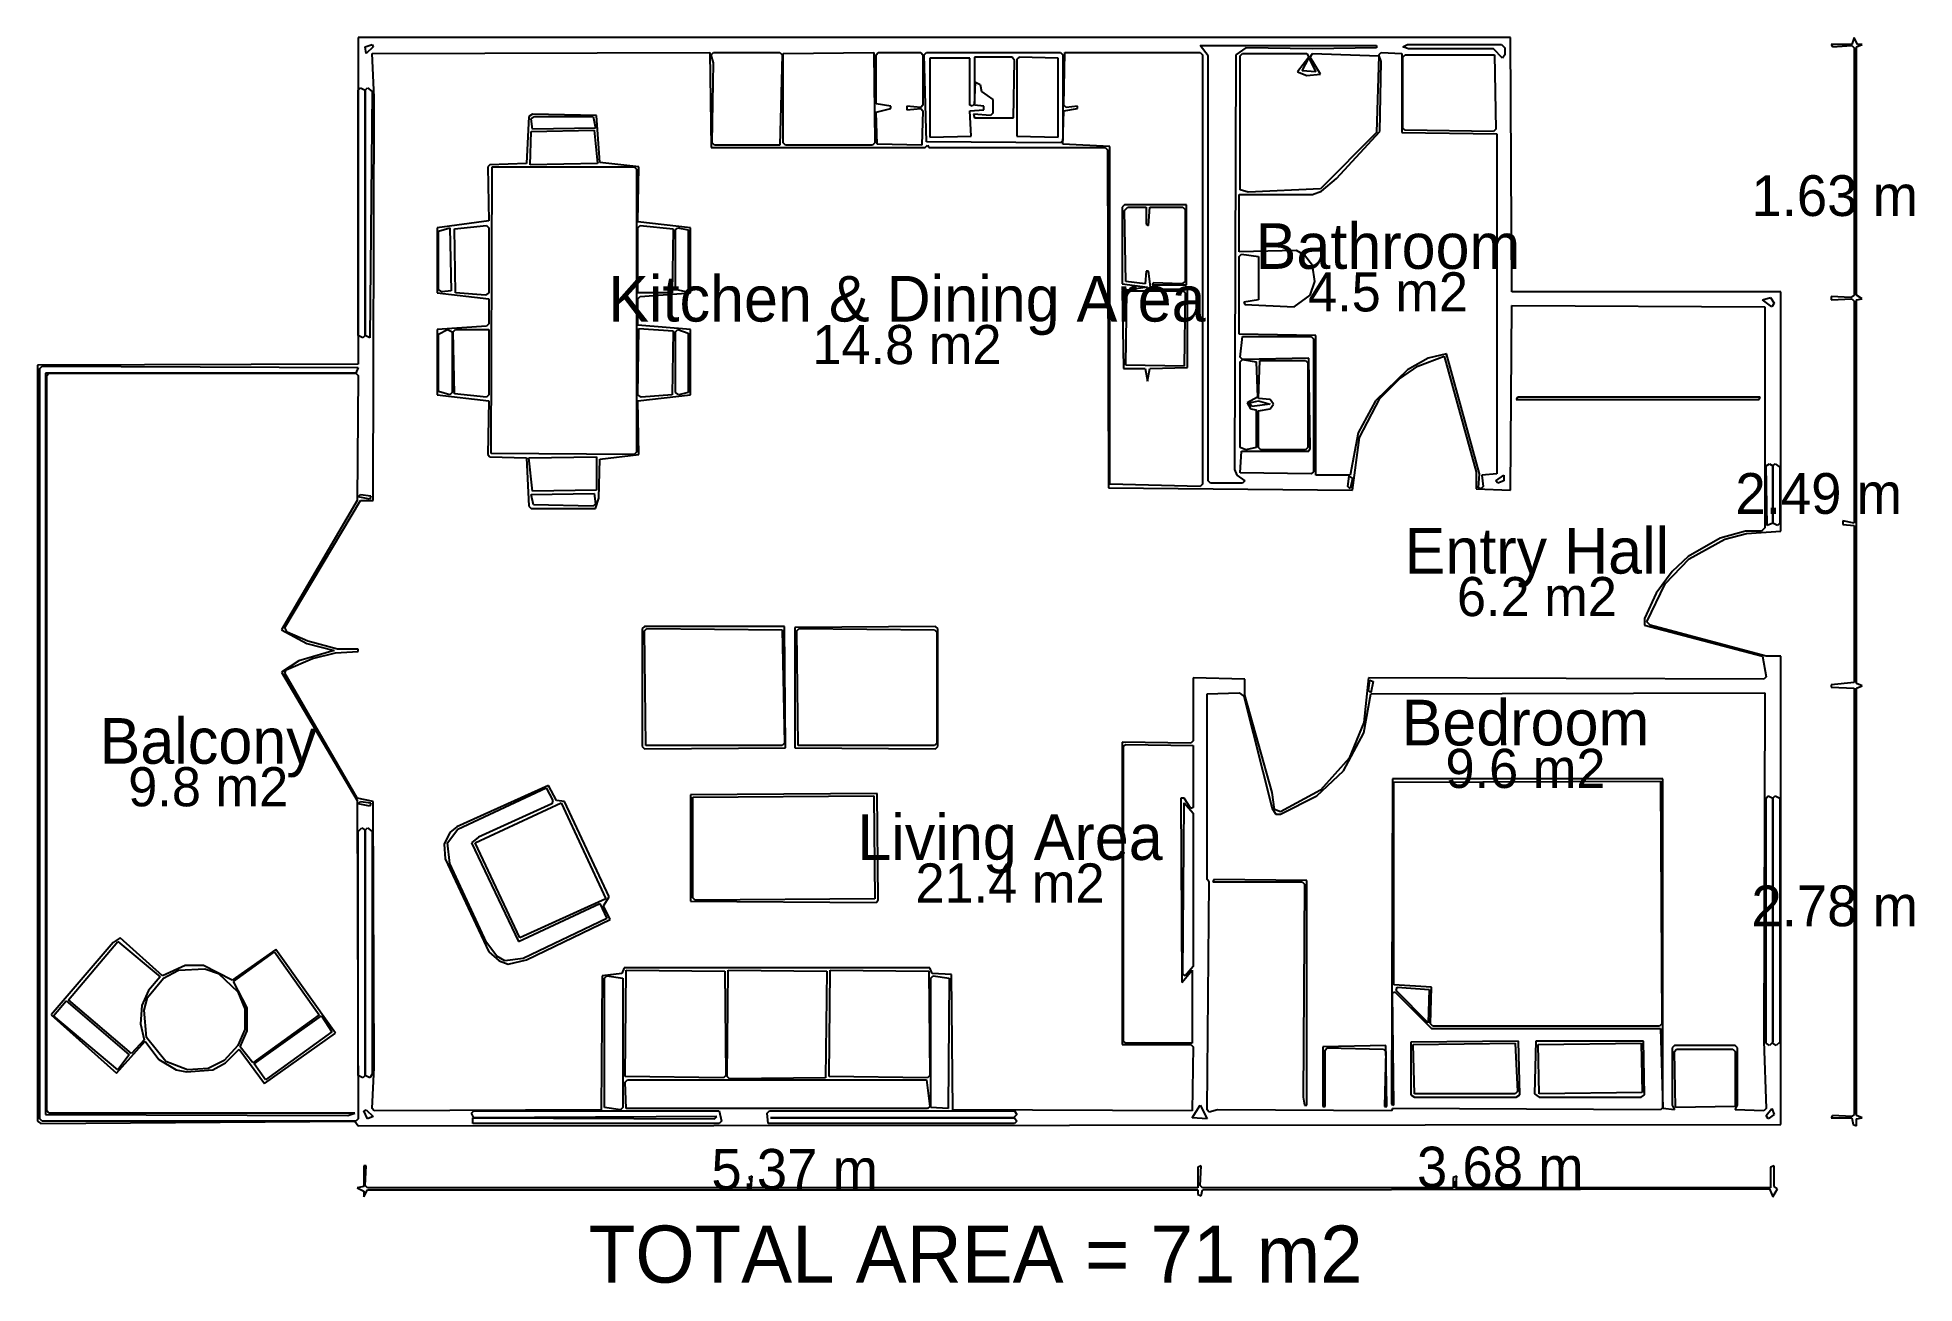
# Model space of a CAD drawing. Extents: x 0 to 11.5, y 0.2 to 7.9.
import ezdxf
from ezdxf.enums import TextEntityAlignment as Align

# ---------------------------------------------------------------- set-up
doc = ezdxf.new("R2010")
doc.units = 0
for name, color, linetype in [('A-ANNO', 3, 'Continuous'), ('A-DIMS', 1, 'Continuous'), ('A-FURN', 30, 'Continuous'), ('A-WALL', 7, 'Continuous')]:
    doc.layers.add(name, color=color, linetype=linetype)

msp = doc.modelspace()

# ---------------------------------------------------------------- linework, layer by layer
at = {"layer": 'A-DIMS'}
for p, q in [((11.148675, 7.85395), (11.134625, 7.8118)), ((11.16975, 7.8118), (11.148675, 7.85395)), ((11.134625, 7.8118), (11.008175, 7.8118)), ((11.008175, 7.8118), (11.0152, 7.79775)), ((11.0152, 7.79775), (11.134625, 7.804775)), ((11.134625, 7.804775), (11.148675, 7.790725)), ((11.148675, 7.790725), (11.148675, 6.273325)), ((11.162725, 7.79775), (11.19785, 7.8118)), ((11.162725, 6.273325), (11.162725, 7.79775)), ((11.19785, 7.8118), (11.16975, 7.8118)), ((11.1276, 6.259275), (11.008175, 6.2663)), ((11.008175, 6.2663), (11.008175, 6.245225)), ((11.008175, 6.245225), (11.134625, 6.25225)), ((11.148675, 6.273325), (11.1276, 6.259275)), ((11.134625, 6.25225), (11.148675, 6.2382)), ((11.148675, 6.2382), (11.148675, 4.87535)), ((11.19785, 6.25225), (11.162725, 6.273325)), ((11.162725, 6.245225), (11.19785, 6.25225)), ((11.162725, 3.89185), (11.162725, 6.245225)), ((11.148675, 4.87535), (11.078425, 4.8894)), ((11.078425, 4.8894), (11.078425, 4.868325)), ((11.078425, 4.868325), (11.148675, 4.8613)), ((11.148675, 4.8613), (11.148675, 3.898875)), ((11.148675, 3.898875), (11.008175, 3.884825)), ((11.008175, 3.884825), (11.008175, 3.870775)), ((11.008175, 3.870775), (11.148675, 3.86375)), ((11.148675, 3.86375), (11.148675, 1.25045)), ((11.19785, 3.8778), (11.162725, 3.89185)), ((11.162725, 3.86375), (11.19785, 3.8778)), ((11.162725, 1.243425), (11.162725, 3.86375)), ((11.0152, 1.243425), (11.008175, 1.229375)), ((11.008175, 1.229375), (11.134625, 1.229375)), ((11.134625, 1.2364), (11.0152, 1.243425)), ((11.148675, 1.25045), (11.134625, 1.2364)), ((11.134625, 1.229375), (11.14165, 1.187225)), ((11.14165, 1.187225), (11.162725, 1.1802)), ((11.19785, 1.229375), (11.162725, 1.243425)), ((11.162725, 1.22235), (11.19785, 1.229375)), ((11.162725, 1.1802), (11.162725, 1.22235)), ((2.0232, 0.934325), (2.00915, 0.934325)), ((2.00915, 0.934325), (2.00915, 0.807875)), ((2.016175, 0.8149), (2.0232, 0.934325)), ((7.144425, 0.934325), (7.12335, 0.9273)), ((7.12335, 0.9273), (7.12335, 0.80085)), ((7.1374, 0.8149), (7.144425, 0.934325)), ((10.656925, 0.934325), (10.63585, 0.9273)), ((10.63585, 0.9273), (10.63585, 0.80085)), ((10.656925, 0.807875), (10.656925, 0.934325)), ((2.00915, 0.807875), (1.967, 0.80085)), ((2.030225, 0.80085), (2.016175, 0.8149)), ((4.390625, 0.8711), (4.36955, 0.864075)), ((4.36955, 0.864075), (4.3836, 0.835975)), ((4.3836, 0.835975), (4.36955, 0.80085)), ((4.3836, 0.80085), (4.390625, 0.8711)), ((7.15145, 0.80085), (7.1374, 0.8149)), ((8.711, 0.8711), (8.689925, 0.864075)), ((8.689925, 0.864075), (8.689925, 0.80085)), ((8.703975, 0.80085), (8.711, 0.8711)), ((10.678, 0.793825), (10.656925, 0.807875)), ((1.967, 0.80085), (2.00915, 0.779775)), ((2.00915, 0.74465), (2.030225, 0.7868)), ((2.00915, 0.779775), (2.00915, 0.74465)), ((4.36955, 0.80085), (2.030225, 0.80085)), ((2.030225, 0.7868), (7.12335, 0.7868)), ((7.12335, 0.80085), (4.3836, 0.80085)), ((7.12335, 0.7868), (7.12335, 0.7587)), ((7.12335, 0.7587), (7.144425, 0.751675)), ((7.144425, 0.751675), (7.15145, 0.7868)), ((8.689925, 0.80085), (7.15145, 0.80085)), ((7.15145, 0.7868), (10.628825, 0.793825)), ((10.63585, 0.80085), (8.703975, 0.80085)), ((10.628825, 0.793825), (10.6499, 0.74465)), ((10.6499, 0.74465), (10.678, 0.793825))]:
    msp.add_line(p, q, dxfattribs=at)
at = {"layer": 'A-FURN'}
for p, q in [((6.67375, 6.8283), (6.6597, 6.81425)), ((6.6597, 6.81425), (6.6597, 6.343575)), ((7.0531, 6.8283), (6.67375, 6.8283)), ((6.67375, 6.793175), (6.694825, 6.81425)), ((6.680775, 6.357625), (6.67375, 6.793175)), ((6.694825, 6.81425), (6.807225, 6.81425)), ((6.807225, 6.81425), (6.807225, 6.708875)), ((6.821275, 6.70185), (6.8283, 6.81425)), ((6.8283, 6.81425), (7.032025, 6.81425)), ((7.032025, 6.81425), (7.046075, 6.8002)), ((7.046075, 6.8002), (7.046075, 6.357625)), ((7.0531, 6.33655), (7.0531, 6.8283)), ((2.465775, 6.666725), (2.536025, 6.6878)), ((2.536025, 6.6878), (2.54305, 6.301425)), ((2.564125, 6.680775), (2.760825, 6.70185)), ((2.57115, 6.287375), (2.564125, 6.680775)), ((2.760825, 6.70185), (2.774875, 6.6878)), ((2.774875, 6.6878), (2.774875, 6.287375)), ((3.688125, 6.6878), (3.702175, 6.70185)), ((3.688125, 6.287375), (3.688125, 6.6878)), ((3.702175, 6.70185), (3.9059, 6.680775)), ((3.9059, 6.680775), (3.898875, 6.287375)), ((3.91995, 6.67375), (3.934, 6.6878)), ((3.934, 6.6878), (3.997225, 6.67375)), ((6.807225, 6.708875), (6.821275, 6.70185)), ((2.465775, 6.30845), (2.465775, 6.666725)), ((3.91995, 6.30845), (3.91995, 6.67375)), ((3.997225, 6.67375), (3.997225, 6.30845)), ((6.6597, 6.343575), (6.81425, 6.3225)), ((6.8002, 6.343575), (6.680775, 6.357625)), ((6.807225, 6.42085), (6.8002, 6.343575)), ((6.821275, 6.42085), (6.807225, 6.42085)), ((6.835325, 6.30845), (6.821275, 6.42085)), ((6.849375, 6.3506), (6.84235, 6.33655)), ((6.84235, 6.33655), (7.0531, 6.33655)), ((7.025, 6.343575), (6.849375, 6.3506)), ((7.046075, 6.357625), (7.025, 6.343575)), ((2.48685, 6.2944), (2.465775, 6.30845)), ((2.54305, 6.301425), (2.48685, 6.2944)), ((2.7538, 6.273325), (2.57115, 6.287375)), ((2.774875, 6.287375), (2.7538, 6.273325)), ((3.898875, 6.287375), (3.688125, 6.287375)), ((3.983175, 6.2944), (3.91995, 6.30845)), ((3.997225, 6.30845), (3.983175, 6.2944)), ((6.81425, 6.3225), (6.6597, 6.301425)), ((6.6597, 6.301425), (6.666725, 5.823725)), ((6.680775, 5.8448), (6.6878, 6.301425)), ((6.6878, 6.301425), (7.032025, 6.301425)), ((7.060125, 6.30845), (6.835325, 6.30845)), ((7.032025, 6.301425), (7.046075, 6.287375)), ((7.046075, 6.287375), (7.03905, 5.837775)), ((7.060125, 5.83075), (7.060125, 6.30845)), ((2.465775, 6.034475), (2.521975, 6.062575)), ((2.465775, 5.683225), (2.465775, 6.034475)), ((2.521975, 6.062575), (2.550075, 6.048525)), ((2.550075, 6.048525), (2.550075, 5.6762)), ((2.5571, 6.048525), (2.57115, 6.062575)), ((2.564125, 5.669175), (2.5571, 6.048525)), ((2.57115, 6.062575), (2.774875, 6.062575)), ((2.774875, 6.062575), (2.774875, 5.66215)), ((3.688125, 5.66215), (3.69515, 6.0696)), ((3.69515, 6.0696), (3.9059, 6.05555)), ((3.9059, 6.05555), (3.898875, 5.66215)), ((3.91995, 6.048525), (3.934, 6.062575)), ((3.91995, 5.6762), (3.91995, 6.048525)), ((3.934, 6.062575), (3.997225, 6.0415)), ((3.997225, 6.0415), (3.997225, 5.6762)), ((7.383275, 5.893975), (7.397325, 6.020425)), ((7.397325, 6.020425), (7.818825, 6.020425)), ((7.818825, 6.020425), (7.832875, 6.006375)), ((7.832875, 6.006375), (7.832875, 5.191475)), ((7.397325, 5.879925), (7.383275, 5.893975)), ((7.383275, 5.865875), (7.397325, 5.879925)), ((7.804775, 5.88695), (7.397325, 5.879925)), ((7.397325, 5.879925), (7.481625, 5.865875)), ((7.495675, 5.641075), (7.5027, 5.8729)), ((7.5027, 5.8729), (7.7837, 5.8729)), ((7.7837, 5.8729), (7.79775, 5.85885)), ((7.8118, 5.331975), (7.804775, 5.88695)), ((6.666725, 5.823725), (6.8002, 5.823725)), ((7.03905, 5.837775), (6.680775, 5.8448)), ((6.8002, 5.823725), (6.81425, 5.74645)), ((6.81425, 5.74645), (6.8283, 5.823725)), ((6.8283, 5.823725), (7.060125, 5.83075)), ((7.383275, 5.339), (7.383275, 5.865875)), ((7.481625, 5.865875), (7.48865, 5.6481)), ((7.79775, 5.85885), (7.79775, 5.339)), ((2.536025, 5.66215), (2.465775, 5.683225)), ((2.550075, 5.6762), (2.536025, 5.66215)), ((2.760825, 5.6481), (2.564125, 5.669175)), ((2.774875, 5.66215), (2.760825, 5.6481)), ((3.7092, 5.6481), (3.688125, 5.66215)), ((3.898875, 5.66215), (3.7092, 5.6481)), ((3.941025, 5.66215), (3.91995, 5.6762)), ((3.997225, 5.6762), (3.941025, 5.66215)), ((7.48865, 5.6481), (7.425425, 5.612975)), ((7.565925, 5.63405), (7.495675, 5.641075)), ((9.083325, 5.6481), (9.0763, 5.63405)), ((10.572625, 5.6481), (9.083325, 5.6481)), ((10.5656, 5.63405), (10.572625, 5.6481)), ((7.425425, 5.612975), (7.4465, 5.57785)), ((7.439475, 5.612975), (7.495675, 5.627025)), ((7.453525, 5.5919), (7.439475, 5.612975)), ((7.4465, 5.57785), (7.481625, 5.570825)), ((7.565925, 5.60595), (7.453525, 5.5919)), ((7.481625, 5.570825), (7.481625, 5.339)), ((7.495675, 5.627025), (7.565925, 5.60595)), ((7.495675, 5.5638), (7.565925, 5.57785)), ((7.495675, 5.339), (7.495675, 5.5638)), ((7.587, 5.60595), (7.565925, 5.63405)), ((7.565925, 5.57785), (7.587, 5.60595)), ((9.0763, 5.63405), (10.5656, 5.63405)), ((7.4184, 5.32495), (7.383275, 5.339)), ((7.383275, 5.18445), (7.3903, 5.317925)), ((7.3903, 5.317925), (7.804775, 5.317925)), ((7.481625, 5.339), (7.4184, 5.32495)), ((7.509725, 5.32495), (7.495675, 5.339)), ((7.7837, 5.32495), (7.509725, 5.32495)), ((7.79775, 5.339), (7.7837, 5.32495)), ((7.804775, 5.317925), (7.8118, 5.331975)), ((3.02075, 5.275775), (3.435225, 5.2828)), ((3.041825, 5.07205), (3.02075, 5.275775)), ((3.435225, 5.2828), (3.435225, 5.079075)), ((7.818825, 5.177425), (7.383275, 5.18445)), ((7.832875, 5.191475), (7.818825, 5.177425)), ((3.435225, 5.079075), (3.041825, 5.07205)), ((8.043625, 5.10015), (8.05065, 5.163375)), ((8.057675, 5.0861), (8.043625, 5.10015)), ((8.05065, 5.163375), (8.071725, 5.149325)), ((8.071725, 5.149325), (8.057675, 5.0861)), ((8.94985, 5.135275), (8.999025, 5.1704)), ((8.9639, 5.121225), (8.94985, 5.135275)), ((8.999025, 5.135275), (8.9639, 5.121225)), ((8.999025, 5.1704), (8.999025, 5.135275)), ((3.0348, 5.050975), (3.421175, 5.058)), ((3.04885, 4.98775), (3.0348, 5.050975)), ((3.41415, 4.980725), (3.04885, 4.98775)), ((3.4282, 4.994775), (3.41415, 4.980725)), ((3.421175, 5.058), (3.4282, 4.994775)), ((7.17955, 3.828625), (7.37625, 3.83565)), ((7.17955, 2.690575), (7.17955, 3.828625)), ((7.37625, 3.83565), (7.40435, 3.814575)), ((7.40435, 3.814575), (7.579975, 3.126125)), ((8.141975, 3.589775), (8.184125, 3.828625)), ((8.170075, 3.8497), (8.1771, 3.912925)), ((8.184125, 3.83565), (8.170075, 3.8497)), ((8.1771, 3.912925), (8.198175, 3.9059)), ((8.198175, 3.9059), (8.184125, 3.83565)), ((8.184125, 3.828625), (10.600725, 3.83565)), ((10.600725, 3.83565), (10.5937, 1.70005)), ((8.015525, 3.35795), (8.141975, 3.589775)), ((7.85395, 3.2034), (8.015525, 3.35795)), ((3.140175, 3.266625), (2.578175, 3.013725)), ((2.5852, 2.999675), (3.126125, 3.252575)), ((3.126125, 3.252575), (3.168275, 3.1753)), ((3.18935, 3.1753), (3.140175, 3.266625)), ((8.3176, 3.308775), (8.310575, 1.313675)), ((9.9755, 3.308775), (8.3176, 3.308775)), ((8.324625, 3.2877), (9.96145, 3.294725)), ((8.324625, 2.044275), (8.324625, 3.2877)), ((9.96145, 3.294725), (9.968475, 1.805425)), ((9.9755, 1.285575), (9.9755, 3.308775)), ((2.690575, 2.915375), (3.21745, 3.16125)), ((3.16125, 3.154225), (2.71165, 2.9505)), ((3.168275, 3.1753), (3.16125, 3.154225)), ((3.238525, 3.168275), (3.18935, 3.1753)), ((3.21745, 3.16125), (3.491425, 2.57115)), ((3.5125, 2.5852), (3.238525, 3.168275)), ((5.15635, 3.21745), (4.011275, 3.210425)), ((4.011275, 3.210425), (4.011275, 2.5571)), ((4.025325, 3.196375), (5.135275, 3.2034)), ((4.025325, 2.578175), (4.025325, 3.196375)), ((5.135275, 3.2034), (5.1423, 2.57115)), ((5.163375, 2.564125), (5.15635, 3.21745)), ((7.032025, 2.1075), (7.03905, 3.16125)), ((7.03905, 3.16125), (7.09525, 3.098025)), ((7.579975, 3.126125), (7.60105, 3.091)), ((7.62915, 3.091), (7.85395, 3.2034)), ((2.521975, 2.915375), (2.5852, 2.999675)), ((2.578175, 3.013725), (2.536025, 2.9786)), ((7.09525, 3.098025), (7.09525, 2.156675)), ((7.60105, 3.091), (7.62915, 3.091)), ((2.536025, 2.9786), (2.5009, 2.90835)), ((2.5009, 2.90835), (2.507925, 2.817025)), ((2.536025, 2.788925), (2.521975, 2.915375)), ((2.71165, 2.9505), (2.6695, 2.915375)), ((2.6695, 2.915375), (2.957525, 2.311225)), ((2.96455, 2.3323), (2.690575, 2.915375)), ((2.507925, 2.817025), (2.774875, 2.248)), ((2.760825, 2.3042), (2.536025, 2.788925)), ((7.1936, 2.676525), (7.17955, 2.690575)), ((7.17955, 1.27855), (7.1936, 2.676525)), ((7.2217, 2.690575), (7.214675, 2.676525)), ((7.214675, 2.676525), (7.762625, 2.676525)), ((7.790725, 2.68355), (7.2217, 2.690575)), ((7.762625, 2.676525), (7.776675, 2.662475)), ((7.776675, 2.662475), (7.76965, 1.355825)), ((7.790725, 1.30665), (7.790725, 2.68355)), ((2.957525, 2.311225), (3.4563, 2.54305)), ((3.491425, 2.57115), (2.96455, 2.3323)), ((3.4563, 2.54305), (3.49845, 2.451725)), ((3.477375, 2.529), (3.5125, 2.5852)), ((4.011275, 2.5571), (5.149325, 2.550075)), ((4.039375, 2.564125), (4.025325, 2.578175)), ((5.1423, 2.57115), (4.039375, 2.564125)), ((5.149325, 2.550075), (5.163375, 2.564125)), ((3.49845, 2.451725), (2.985625, 2.20585)), ((3.0067, 2.198825), (3.519525, 2.4447)), ((3.519525, 2.4447), (3.477375, 2.529)), ((0.1967, 1.95295), (0.498775, 2.311225)), ((0.498775, 2.311225), (0.7587, 2.09345)), ((2.82405, 2.2199), (2.760825, 2.3042)), ((2.774875, 2.248), (2.8381, 2.1918)), ((2.873225, 2.1918), (2.82405, 2.2199)), ((2.8381, 2.1918), (2.8943, 2.170725)), ((2.985625, 2.20585), (2.873225, 2.1918)), ((2.8943, 2.170725), (3.0067, 2.198825)), ((0.681425, 1.967), (0.779775, 2.086425)), ((0.7587, 2.09345), (0.68845, 2.00915)), ((0.779775, 2.086425), (0.8711, 2.1356)), ((0.8711, 2.1356), (1.032675, 2.142625)), ((1.032675, 2.142625), (1.116975, 2.114525)), ((1.116975, 2.114525), (1.2364, 2.002125)), ((3.4844, 2.086425), (3.49845, 2.100475)), ((3.4844, 1.2926), (3.4844, 2.086425)), ((3.49845, 2.100475), (3.5968, 2.086425)), ((3.5968, 2.086425), (3.5968, 1.2926)), ((3.61085, 1.482275), (3.617875, 2.1356)), ((3.617875, 2.1356), (4.222025, 2.128575)), ((4.222025, 2.128575), (4.22905, 1.4893)), ((4.236075, 1.482275), (4.2431, 2.1356)), ((4.2431, 2.1356), (4.84725, 2.128575)), ((4.84725, 2.128575), (4.840225, 1.47525)), ((4.8613, 1.482275), (4.868325, 2.1356)), ((4.868325, 2.1356), (5.472475, 2.128575)), ((5.472475, 2.128575), (5.4795, 1.4893)), ((5.486525, 2.086425), (5.500575, 2.100475)), ((5.486525, 1.2926), (5.486525, 2.086425)), ((5.500575, 2.100475), (5.598925, 2.086425)), ((5.598925, 2.086425), (5.5919, 1.285575)), ((7.046075, 2.100475), (7.032025, 2.1075)), ((7.09525, 2.156675), (7.046075, 2.100475)), ((0.68845, 2.00915), (0.6463, 1.917825)), ((0.66035, 1.889725), (0.681425, 1.967)), ((1.2364, 2.002125), (1.27855, 1.89675)), ((8.3176, 1.9951), (8.33165, 2.002125)), ((8.324625, 1.30665), (8.3176, 1.9951)), ((8.55645, 2.030225), (8.324625, 2.044275)), ((8.33165, 2.002125), (8.55645, 1.777325)), ((8.338675, 2.00915), (8.3457, 2.030225)), ((8.535375, 1.81245), (8.338675, 2.00915)), ((8.3457, 2.030225), (8.5424, 2.016175)), ((8.5424, 2.016175), (8.535375, 1.81245)), ((8.549425, 1.805425), (8.55645, 2.030225)), ((0.583075, 1.622775), (0.1967, 1.95295)), ((0.6463, 1.917825), (0.639275, 1.805425)), ((0.6744, 1.721125), (0.66035, 1.889725)), ((1.27855, 1.89675), (1.27855, 1.7703)), ((0.639275, 1.805425), (0.66035, 1.707075)), ((1.27855, 1.7703), (1.2364, 1.67195)), ((8.563475, 1.791375), (8.549425, 1.805425)), ((8.55645, 1.777325), (9.96145, 1.777325)), ((9.954425, 1.791375), (8.563475, 1.791375)), ((9.968475, 1.805425), (9.954425, 1.791375)), ((9.96145, 1.777325), (9.9755, 1.2926)), ((0.66035, 1.707075), (0.583075, 1.622775)), ((0.793825, 1.5736), (0.6744, 1.721125)), ((1.2364, 1.67195), (1.1521, 1.580625)), ((8.27545, 1.67195), (7.889075, 1.664925)), ((7.889075, 1.664925), (7.889075, 1.299625)), ((7.903125, 1.64385), (7.917175, 1.6579)), ((7.903125, 1.299625), (7.903125, 1.64385)), ((7.917175, 1.6579), (8.2614, 1.650875)), ((8.2614, 1.650875), (8.27545, 1.636825)), ((8.27545, 1.636825), (8.268425, 1.299625)), ((8.282475, 1.299625), (8.27545, 1.67195)), ((9.09035, 1.70005), (8.43, 1.693025)), ((8.43, 1.693025), (8.43, 1.369875)), ((8.44405, 1.678975), (9.069275, 1.686)), ((8.451075, 1.3769), (8.44405, 1.678975)), ((9.069275, 1.686), (9.083325, 1.39095)), ((9.097375, 1.369875), (9.09035, 1.70005)), ((9.195725, 1.70005), (9.1887, 1.3769)), ((9.856075, 1.70005), (9.195725, 1.70005)), ((9.209775, 1.678975), (9.842025, 1.686)), ((9.2168, 1.3769), (9.209775, 1.678975)), ((9.842025, 1.686), (9.84905, 1.383925)), ((9.8631, 1.369875), (9.856075, 1.70005)), ((10.04575, 1.67195), (10.0317, 1.6579)), ((10.0317, 1.6579), (10.0317, 1.30665)), ((10.418075, 1.67195), (10.04575, 1.67195)), ((10.04575, 1.636825), (10.0598, 1.650875)), ((10.052775, 1.2926), (10.04575, 1.636825)), ((10.0598, 1.650875), (10.404025, 1.650875)), ((10.404025, 1.650875), (10.418075, 1.636825)), ((10.432125, 1.6579), (10.418075, 1.67195)), ((10.418075, 1.636825), (10.418075, 1.299625)), ((10.432125, 1.30665), (10.432125, 1.6579)), ((10.5937, 1.70005), (10.60775, 1.285575)), ((0.9273, 1.524425), (0.793825, 1.5736)), ((1.05375, 1.53145), (0.9273, 1.524425)), ((1.1521, 1.580625), (1.05375, 1.53145)), ((4.215, 1.47525), (3.61085, 1.482275)), ((3.61085, 1.44715), (3.6249, 1.4612)), ((3.617875, 1.285575), (3.61085, 1.44715)), ((3.6249, 1.4612), (5.458425, 1.4612)), ((4.22905, 1.4893), (4.215, 1.47525)), ((4.250125, 1.468225), (4.236075, 1.482275)), ((4.840225, 1.47525), (4.250125, 1.468225)), ((5.46545, 1.47525), (4.8613, 1.482275)), ((5.458425, 1.4612), (5.4795, 1.299625)), ((5.4795, 1.4893), (5.46545, 1.47525)), ((9.083325, 1.39095), (9.069275, 1.3769)), ((9.84905, 1.383925), (9.2168, 1.3769)), ((3.58275, 1.27855), (3.4844, 1.2926)), ((3.5968, 1.2926), (3.58275, 1.27855)), ((5.46545, 1.285575), (3.617875, 1.285575)), ((5.4795, 1.299625), (5.46545, 1.285575)), ((5.5919, 1.285575), (5.486525, 1.2926)), ((7.1936, 1.2645), (7.17955, 1.27855)), ((7.242775, 1.27855), (7.1936, 1.2645)), ((8.310575, 1.271525), (7.242775, 1.27855)), ((7.76965, 1.355825), (7.776675, 1.30665)), ((7.776675, 1.30665), (7.790725, 1.30665)), ((7.889075, 1.299625), (7.903125, 1.299625)), ((8.268425, 1.299625), (8.282475, 1.299625)), ((8.310575, 1.313675), (8.324625, 1.30665)), ((8.3176, 1.285575), (8.310575, 1.271525)), ((9.96145, 1.27855), (8.3176, 1.285575)), ((8.43, 1.369875), (8.451075, 1.355825)), ((9.069275, 1.3769), (8.451075, 1.3769)), ((8.451075, 1.355825), (9.0763, 1.355825)), ((9.0763, 1.355825), (9.097375, 1.369875)), ((9.1887, 1.3769), (9.2168, 1.355825)), ((9.2168, 1.355825), (9.842025, 1.355825)), ((9.842025, 1.355825), (9.8631, 1.369875)), ((9.9755, 1.2926), (9.96145, 1.27855)), ((10.04575, 1.27855), (9.9755, 1.285575)), ((10.0317, 1.30665), (10.04575, 1.27855)), ((10.418075, 1.299625), (10.052775, 1.2926)), ((10.418075, 1.27855), (10.432125, 1.30665)), ((10.5937, 1.271525), (10.418075, 1.27855)), ((10.60775, 1.285575), (10.5937, 1.271525))]:
    msp.add_line(p, q, dxfattribs=at)
at = {"layer": 'A-WALL'}
for p, q in [((9.041175, 7.85395), (1.974025, 7.85395)), ((1.974025, 7.85395), (1.974025, 5.851825)), ((9.0482, 6.2944), (9.041175, 7.85395)), ((2.016175, 7.79775), (2.058325, 7.8118)), ((2.0232, 7.7556), (2.016175, 7.79775)), ((2.06535, 7.79775), (2.0232, 7.7556)), ((2.058325, 7.8118), (2.06535, 7.79775)), ((2.058325, 7.7556), (4.1307, 7.762625)), ((2.072375, 7.48865), (2.058325, 7.7556)), ((4.1307, 7.762625), (4.137725, 7.17955)), ((4.137725, 7.748575), (4.151775, 7.762625)), ((4.151775, 7.6994), (4.137725, 7.748575)), ((4.151775, 7.762625), (4.559225, 7.762625)), ((4.559225, 7.762625), (4.573275, 7.748575)), ((4.573275, 7.748575), (4.559225, 7.1936)), ((4.5803, 7.7556), (5.135275, 7.762625)), ((4.5803, 7.20765), (4.5803, 7.7556)), ((5.135275, 7.762625), (5.1423, 7.20765)), ((5.149325, 7.748575), (5.163375, 7.762625)), ((5.149325, 7.4465), (5.149325, 7.748575)), ((5.163375, 7.762625), (5.4233, 7.762625)), ((5.4233, 7.762625), (5.43735, 7.748575)), ((5.43735, 7.748575), (5.43735, 7.439475)), ((5.444375, 7.748575), (5.458425, 7.762625)), ((5.458425, 7.214675), (5.444375, 7.748575)), ((5.458425, 7.762625), (6.28035, 7.762625)), ((5.4795, 7.7275), (5.4795, 7.242775)), ((5.725375, 7.7275), (5.4795, 7.7275)), ((5.725375, 7.439475), (5.725375, 7.7275)), ((5.9853, 7.734525), (5.753475, 7.734525)), ((5.753475, 7.734525), (5.753475, 7.4465)), ((5.99935, 7.71345), (5.9853, 7.734525)), ((5.992325, 7.3622), (5.99935, 7.71345)), ((6.02745, 7.734525), (6.0134, 7.720475)), ((6.0134, 7.720475), (6.0134, 7.2498)), ((6.2663, 7.7275), (6.02745, 7.734525)), ((6.2663, 7.242775), (6.2663, 7.7275)), ((6.28035, 7.762625), (6.2944, 7.748575)), ((6.2944, 7.748575), (6.2944, 7.2217)), ((6.301425, 7.439475), (6.30845, 7.762625)), ((6.30845, 7.762625), (7.1374, 7.762625)), ((7.186575, 7.74155), (7.1374, 7.804775)), ((7.1374, 7.804775), (8.21925, 7.804775)), ((7.1374, 7.762625), (7.15145, 7.748575)), ((7.15145, 7.748575), (7.15145, 5.1142)), ((7.186575, 5.135275), (7.186575, 7.74155)), ((7.355175, 7.748575), (7.34815, 5.205525)), ((7.4184, 7.790725), (7.355175, 7.748575)), ((7.383275, 7.74155), (7.397325, 7.7556)), ((7.383275, 6.919625), (7.383275, 7.74155)), ((7.397325, 7.7556), (7.790725, 7.7556)), ((7.82585, 7.7837), (7.4184, 7.790725)), ((7.804775, 7.734525), (7.734525, 7.6432)), ((7.762625, 7.650225), (7.804775, 7.7275)), ((7.790725, 7.7556), (7.804775, 7.734525)), ((7.804775, 7.7275), (7.846925, 7.6432)), ((7.8118, 7.734525), (7.82585, 7.7556)), ((7.875025, 7.62915), (7.8118, 7.734525)), ((8.21925, 7.790725), (7.82585, 7.7837)), ((7.82585, 7.7556), (8.2333, 7.74155)), ((8.21925, 7.804775), (8.21925, 7.790725)), ((8.2333, 7.74155), (8.21925, 7.270875)), ((8.2333, 7.748575), (8.24735, 7.762625)), ((8.24735, 7.706425), (8.2333, 7.748575)), ((8.24735, 7.762625), (8.3738, 7.7556)), ((8.3738, 7.7556), (8.3738, 7.270875)), ((8.380825, 7.79775), (8.408925, 7.8118)), ((8.41595, 7.7837), (8.380825, 7.79775)), ((8.380825, 7.734525), (8.394875, 7.748575)), ((8.380825, 7.298975), (8.380825, 7.734525)), ((8.394875, 7.748575), (8.942825, 7.748575)), ((8.408925, 7.8118), (8.984975, 7.8118)), ((8.9358, 7.7837), (8.41595, 7.7837)), ((8.992, 7.7275), (8.9358, 7.7837)), ((8.942825, 7.748575), (8.94985, 7.29195)), ((8.984975, 7.8118), (9.00605, 7.790725)), ((9.00605, 7.748575), (8.992, 7.7275)), ((9.00605, 7.790725), (9.00605, 7.748575)), ((4.14475, 7.20765), (4.151775, 7.6994)), ((7.734525, 7.6432), (7.790725, 7.622125)), ((7.846925, 7.6432), (7.762625, 7.650225)), ((7.790725, 7.622125), (7.875025, 7.62915)), ((8.240325, 7.2779), (8.24735, 7.706425)), ((1.974025, 7.5308), (1.988075, 7.54485)), ((1.974025, 6.02745), (1.974025, 7.5308)), ((1.988075, 7.54485), (2.016175, 7.5308)), ((2.016175, 7.5308), (2.030225, 7.54485)), ((2.016175, 6.02745), (2.016175, 7.5308)), ((2.016175, 7.5308), (2.016175, 6.02745)), ((2.030225, 7.54485), (2.058325, 7.523775)), ((2.058325, 7.523775), (2.044275, 6.0134)), ((2.06535, 5.01585), (2.072375, 7.48865)), ((5.753475, 7.439475), (5.7605, 7.579975)), ((5.7605, 7.579975), (5.7886, 7.565925)), ((5.7886, 7.565925), (5.795625, 7.523775)), ((5.795625, 7.523775), (5.865875, 7.4746)), ((3.02075, 7.369225), (3.0067, 7.0812)), ((3.041825, 7.383275), (3.02075, 7.369225)), ((3.0348, 7.355175), (3.055875, 7.369225)), ((3.435225, 7.37625), (3.041825, 7.383275)), ((3.055875, 7.369225), (3.41415, 7.369225)), ((3.41415, 7.369225), (3.4282, 7.298975)), ((3.4563, 7.088225), (3.435225, 7.37625)), ((5.24065, 7.43245), (5.149325, 7.4465)), ((5.149325, 7.397325), (5.24065, 7.4184)), ((5.15635, 7.200625), (5.149325, 7.397325)), ((5.24065, 7.4184), (5.24065, 7.43245)), ((5.4233, 7.425425), (5.339, 7.43245)), ((5.339, 7.43245), (5.339, 7.411375)), ((5.339, 7.411375), (5.4233, 7.4184)), ((5.43735, 7.439475), (5.4233, 7.425425)), ((5.4233, 7.4184), (5.43735, 7.40435)), ((5.43735, 7.40435), (5.430325, 7.1936)), ((5.739425, 7.43245), (5.725375, 7.439475)), ((5.725375, 7.40435), (5.809675, 7.411375)), ((5.7324, 7.2498), (5.725375, 7.40435)), ((5.753475, 7.4465), (5.739425, 7.43245)), ((5.851825, 7.37625), (5.74645, 7.383275)), ((5.74645, 7.383275), (5.753475, 7.3622)), ((5.809675, 7.43245), (5.753475, 7.439475)), ((5.809675, 7.411375), (5.809675, 7.43245)), ((5.865875, 7.3903), (5.851825, 7.37625)), ((5.865875, 7.4746), (5.865875, 7.3903)), ((6.2944, 7.200625), (6.301425, 7.40435)), ((6.315475, 7.425425), (6.301425, 7.439475)), ((6.301425, 7.40435), (6.385725, 7.4184)), ((6.385725, 7.43245), (6.315475, 7.425425)), ((6.385725, 7.4184), (6.385725, 7.43245)), ((3.027775, 7.074175), (3.0348, 7.2779)), ((3.041825, 7.29195), (3.0348, 7.355175)), ((3.0348, 7.2779), (3.421175, 7.284925)), ((3.4282, 7.298975), (3.041825, 7.29195)), ((3.421175, 7.284925), (3.44225, 7.0812)), ((5.753475, 7.3622), (5.992325, 7.3622)), ((8.21925, 7.270875), (7.875025, 6.92665)), ((7.973375, 6.989875), (8.240325, 7.2779)), ((8.3738, 7.270875), (8.956875, 7.26385)), ((8.394875, 7.284925), (8.380825, 7.298975)), ((8.9358, 7.2779), (8.394875, 7.284925)), ((8.94985, 7.29195), (8.9358, 7.2779)), ((8.956875, 7.26385), (8.956875, 5.177425)), ((4.137725, 7.17955), (5.4514, 7.17955)), ((4.1588, 7.1936), (4.14475, 7.20765)), ((4.559225, 7.1936), (4.1588, 7.1936)), ((4.59435, 7.1936), (4.5803, 7.20765)), ((5.12825, 7.1936), (4.59435, 7.1936)), ((5.1423, 7.20765), (5.12825, 7.1936)), ((5.430325, 7.1936), (5.15635, 7.200625)), ((5.4514, 7.17955), (5.46545, 7.1936)), ((6.28035, 7.20765), (5.458425, 7.214675)), ((5.46545, 7.1936), (5.472475, 7.17955)), ((5.472475, 7.17955), (6.554325, 7.17955)), ((5.4795, 7.242775), (5.7324, 7.2498)), ((6.0134, 7.2498), (6.2663, 7.242775)), ((6.2944, 7.2217), (6.28035, 7.20765)), ((6.582425, 7.186575), (6.2944, 7.200625)), ((6.554325, 7.17955), (6.568375, 7.1655)), ((6.568375, 7.1655), (6.5754, 5.093125)), ((6.582425, 5.1142), (6.582425, 7.186575)), ((2.7819, 7.074175), (2.76785, 7.060125)), ((2.76785, 7.060125), (2.774875, 6.72995)), ((3.0067, 7.0812), (2.7819, 7.074175)), ((2.788925, 5.303875), (2.79595, 7.060125)), ((2.79595, 7.060125), (3.66705, 7.060125)), ((3.44225, 7.0812), (3.027775, 7.074175)), ((3.69515, 7.060125), (3.4563, 7.088225)), ((3.66705, 7.060125), (3.6811, 7.046075)), ((3.6811, 7.046075), (3.6811, 5.3109)), ((3.688125, 6.722925), (3.69515, 7.060125)), ((7.43245, 6.905575), (7.383275, 6.919625)), ((7.875025, 6.92665), (7.43245, 6.905575)), ((7.82585, 6.891525), (7.88205, 6.9126)), ((7.88205, 6.9126), (7.973375, 6.989875)), ((7.37625, 6.540275), (7.37625, 6.891525)), ((7.37625, 6.891525), (7.82585, 6.891525)), ((2.774875, 6.72995), (2.45875, 6.6878)), ((2.45875, 6.6878), (2.45875, 6.287375)), ((4.011275, 6.6878), (3.688125, 6.722925)), ((4.011275, 6.287375), (4.011275, 6.6878)), ((7.7275, 6.5473), (7.37625, 6.540275)), ((7.37625, 6.512175), (7.3903, 6.526225)), ((7.37625, 6.034475), (7.37625, 6.512175)), ((7.3903, 6.526225), (7.495675, 6.512175)), ((7.495675, 6.512175), (7.495675, 6.245225)), ((7.776675, 6.5192), (7.7275, 6.5473)), ((7.82585, 6.455975), (7.776675, 6.5192)), ((7.8399, 6.357625), (7.82585, 6.455975)), ((7.8118, 6.273325), (7.8399, 6.357625)), ((2.45875, 6.287375), (2.774875, 6.25225)), ((2.774875, 6.25225), (2.774875, 6.0977)), ((3.688125, 6.25225), (3.702175, 6.2663)), ((3.688125, 6.090675), (3.688125, 6.25225)), ((3.702175, 6.2663), (4.011275, 6.287375)), ((7.495675, 6.245225), (7.40435, 6.231175)), ((7.40435, 6.231175), (7.411375, 6.217125)), ((7.411375, 6.217125), (7.71345, 6.203075)), ((7.71345, 6.203075), (7.8118, 6.273325)), ((10.699075, 6.2944), (9.0482, 6.2944)), ((10.586675, 6.245225), (10.63585, 6.259275)), ((10.642875, 6.203075), (10.586675, 6.245225)), ((10.63585, 6.259275), (10.656925, 6.22415)), ((10.656925, 6.22415), (10.642875, 6.203075)), ((10.699075, 4.826175), (10.699075, 6.2944)), ((9.041175, 5.079075), (9.0482, 6.2101)), ((9.0482, 6.2101), (10.600725, 6.203075)), ((10.600725, 6.203075), (10.600725, 4.84725)), ((2.002125, 6.0134), (1.974025, 6.02745)), ((2.016175, 6.02745), (2.002125, 6.0134)), ((2.044275, 6.0134), (2.016175, 6.02745)), ((2.760825, 6.08365), (2.45875, 6.062575)), ((2.45875, 6.062575), (2.45875, 5.66215)), ((2.774875, 6.0977), (2.760825, 6.08365)), ((4.011275, 6.062575), (3.688125, 6.090675)), ((4.011275, 5.66215), (4.011275, 6.062575)), ((7.846925, 6.02745), (7.37625, 6.034475)), ((7.846925, 5.1704), (7.846925, 6.02745)), ((8.535375, 5.88695), (8.408925, 5.8167)), ((8.47215, 5.837775), (8.633725, 5.901)), ((8.647775, 5.91505), (8.535375, 5.88695)), ((8.633725, 5.901), (8.830425, 5.191475)), ((8.8515, 5.177425), (8.647775, 5.91505)), ((1.974025, 5.851825), (0.007025, 5.8448)), ((0.007025, 5.8448), (0.007025, 1.2083)), ((0.021075, 5.823725), (0.035125, 5.837775)), ((0.021075, 1.22235), (0.021075, 5.823725)), ((0.035125, 5.837775), (1.974025, 5.83075)), ((1.959975, 5.795625), (0.0562, 5.795625)), ((0.0562, 5.795625), (0.0562, 1.25045)), ((0.063225, 5.781575), (0.077275, 5.795625)), ((0.063225, 1.271525), (0.063225, 5.781575)), ((0.077275, 5.795625), (1.959975, 5.795625)), ((1.974025, 5.83075), (1.959975, 5.795625)), ((1.959975, 5.795625), (1.974025, 5.781575)), ((1.974025, 5.781575), (1.967, 5.01585)), ((8.408925, 5.8167), (8.212225, 5.627025)), ((8.240325, 5.641075), (8.35975, 5.7605)), ((8.35975, 5.7605), (8.47215, 5.837775)), ((2.45875, 5.66215), (2.774875, 5.627025)), ((3.688125, 5.627025), (4.011275, 5.66215)), ((8.113875, 5.402225), (8.240325, 5.641075)), ((2.774875, 5.627025), (2.76785, 5.29685)), ((3.69515, 5.29685), (3.688125, 5.627025)), ((8.212225, 5.627025), (8.10685, 5.430325)), ((8.10685, 5.430325), (8.057675, 5.1704)), ((2.76785, 5.29685), (2.7819, 5.2828)), ((3.66705, 5.29685), (2.788925, 5.303875)), ((3.4563, 5.26875), (3.69515, 5.29685)), ((3.6811, 5.3109), (3.66705, 5.29685)), ((8.071725, 5.079075), (8.113875, 5.402225)), ((2.7819, 5.2828), (3.0067, 5.275775)), ((3.0067, 5.275775), (3.02075, 4.980725)), ((3.449275, 5.0299), (3.4563, 5.26875)), ((7.34815, 5.205525), (7.3622, 5.1704)), ((8.830425, 5.191475), (8.830425, 5.0861)), ((10.60775, 5.2266), (10.628825, 5.24065)), ((10.614775, 4.8613), (10.60775, 5.2266)), ((10.628825, 5.24065), (10.6499, 5.2266)), ((10.6499, 5.2266), (10.66395, 5.24065)), ((10.6499, 4.87535), (10.6499, 5.2266)), ((10.6499, 5.2266), (10.6499, 4.87535)), ((10.66395, 5.24065), (10.69205, 5.219575)), ((10.69205, 5.219575), (10.69205, 4.87535)), ((6.5754, 5.093125), (8.071725, 5.079075)), ((7.1374, 5.10015), (6.582425, 5.1142)), ((7.15145, 5.1142), (7.1374, 5.10015)), ((7.200625, 5.121225), (7.186575, 5.135275)), ((7.397325, 5.121225), (7.200625, 5.121225)), ((7.3622, 5.1704), (7.411375, 5.135275)), ((7.411375, 5.135275), (7.397325, 5.121225)), ((8.057675, 5.1704), (7.846925, 5.1704)), ((8.830425, 5.0861), (9.041175, 5.079075)), ((8.844475, 5.093125), (8.8515, 5.177425)), ((8.858525, 5.0861), (8.844475, 5.093125)), ((8.872575, 5.10015), (8.858525, 5.0861)), ((8.956875, 5.177425), (8.86555, 5.1704)), ((8.86555, 5.1704), (8.872575, 5.10015)), ((1.967, 5.01585), (1.50335, 4.222025)), ((1.524425, 4.236075), (1.988075, 5.01585)), ((1.974025, 5.036925), (1.988075, 5.050975)), ((2.044275, 5.022875), (1.974025, 5.036925)), ((1.988075, 5.050975), (2.0513, 5.04395)), ((1.988075, 5.01585), (2.06535, 5.01585)), ((2.0513, 5.04395), (2.044275, 5.022875)), ((3.02075, 4.980725), (3.0348, 4.966675)), ((3.0348, 4.966675), (3.4282, 4.966675)), ((3.4282, 4.966675), (3.449275, 5.0299)), ((10.600725, 4.84725), (10.57965, 4.826175)), ((10.6499, 4.87535), (10.614775, 4.8613)), ((10.678, 4.8613), (10.6499, 4.87535)), ((10.69205, 4.87535), (10.678, 4.8613)), ((10.32675, 4.784025), (10.13005, 4.671625)), ((10.137075, 4.657575), (10.35485, 4.777)), ((10.4813, 4.826175), (10.32675, 4.784025)), ((10.35485, 4.777), (10.488325, 4.812125)), ((10.57965, 4.826175), (10.4813, 4.826175)), ((10.488325, 4.812125), (10.699075, 4.826175)), ((9.98955, 4.503025), (10.137075, 4.657575)), ((10.13005, 4.671625), (10.0317, 4.5803)), ((9.87715, 4.2712), (9.98955, 4.503025)), ((10.0317, 4.5803), (9.93335, 4.446825)), ((9.93335, 4.446825), (9.8631, 4.292275)), ((9.8631, 4.292275), (9.8631, 4.250125)), ((9.898225, 4.250125), (9.87715, 4.2712)), ((1.50335, 4.222025), (1.6579, 4.137725)), ((1.538475, 4.207975), (1.524425, 4.236075)), ((1.664925, 4.151775), (1.538475, 4.207975)), ((1.847575, 4.1026), (1.664925, 4.151775)), ((3.730275, 4.2431), (3.716225, 4.22905)), ((3.716225, 4.22905), (3.716225, 3.505475)), ((4.587325, 4.2431), (3.730275, 4.2431)), ((3.730275, 4.215), (3.744325, 4.22905)), ((3.7373, 3.5125), (3.730275, 4.215)), ((3.744325, 4.22905), (4.573275, 4.222025)), ((4.573275, 4.222025), (4.587325, 3.52655)), ((4.59435, 3.49845), (4.587325, 4.2431)), ((5.514625, 4.2431), (4.65055, 4.236075)), ((4.65055, 4.236075), (4.65055, 3.49845)), ((4.6646, 4.215), (4.67865, 4.22905)), ((4.671625, 3.5125), (4.6646, 4.215)), ((4.67865, 4.22905), (5.5076, 4.222025)), ((5.5076, 4.222025), (5.52165, 4.207975)), ((5.528675, 4.22905), (5.514625, 4.2431)), ((5.52165, 4.207975), (5.52165, 3.52655)), ((5.528675, 3.505475), (5.528675, 4.22905)), ((9.8631, 4.250125), (10.586675, 4.06045)), ((10.60775, 4.06045), (9.898225, 4.250125)), ((1.608725, 4.03235), (1.50335, 3.9621)), ((1.53145, 3.97615), (1.693025, 4.0464)), ((1.8265, 4.095575), (1.608725, 4.03235)), ((1.6579, 4.137725), (1.8265, 4.095575)), ((1.693025, 4.0464), (1.833525, 4.081525)), ((1.833525, 4.081525), (1.974025, 4.08855)), ((1.974025, 4.1026), (1.847575, 4.1026)), ((1.974025, 4.08855), (1.974025, 4.1026)), ((10.586675, 4.06045), (10.60775, 3.934)), ((10.699075, 4.06045), (10.60775, 4.06045)), ((10.699075, 1.187225), (10.699075, 4.06045)), ((1.50335, 3.9621), (1.967, 3.1753)), ((1.524425, 3.955075), (1.53145, 3.97615)), ((1.967, 3.18935), (1.524425, 3.955075)), ((7.411375, 3.91995), (7.09525, 3.926975)), ((7.09525, 3.926975), (7.09525, 3.5406)), ((7.411375, 3.8216), (7.411375, 3.91995)), ((8.170075, 3.926975), (8.141975, 3.653)), ((10.5937, 3.91995), (8.170075, 3.926975)), ((10.60775, 3.934), (10.5937, 3.91995)), ((7.579975, 3.224475), (7.411375, 3.8216)), ((8.141975, 3.653), (8.05065, 3.435225)), ((3.716225, 3.505475), (3.730275, 3.491425)), ((3.730275, 3.491425), (4.59435, 3.49845)), ((4.573275, 3.5125), (3.7373, 3.5125)), ((4.587325, 3.52655), (4.573275, 3.5125)), ((4.65055, 3.49845), (5.514625, 3.491425)), ((5.5076, 3.5125), (4.671625, 3.5125)), ((5.52165, 3.52655), (5.5076, 3.5125)), ((5.514625, 3.491425), (5.528675, 3.505475)), ((7.0812, 3.52655), (6.6597, 3.533575)), ((6.6597, 3.533575), (6.6597, 1.678975)), ((6.666725, 3.505475), (6.680775, 3.519525)), ((6.666725, 1.70005), (6.666725, 3.505475)), ((6.680775, 3.519525), (7.09525, 3.5125)), ((7.09525, 3.5406), (7.0812, 3.52655)), ((7.09525, 3.5125), (7.09525, 3.13315)), ((8.05065, 3.435225), (7.875025, 3.238525)), ((7.594025, 3.1191), (7.579975, 3.224475)), ((7.875025, 3.238525), (7.62915, 3.10505)), ((2.06535, 3.168275), (1.967, 3.18935)), ((1.967, 3.1753), (1.974025, 1.22235)), ((1.974025, 3.154225), (1.988075, 3.168275)), ((2.044275, 3.140175), (1.974025, 3.154225)), ((1.988075, 3.168275), (2.0513, 3.16125)), ((2.0513, 3.16125), (2.044275, 3.140175)), ((2.072375, 1.538475), (2.06535, 3.168275)), ((7.03905, 3.18935), (7.017975, 3.18935)), ((7.017975, 3.18935), (7.025, 2.058325)), ((7.0812, 3.126125), (7.03905, 3.18935)), ((7.09525, 3.13315), (7.0812, 3.126125)), ((7.62915, 3.10505), (7.594025, 3.1191)), ((10.60775, 3.18935), (10.6218, 3.2034)), ((10.60775, 1.686), (10.60775, 3.18935)), ((10.6218, 3.2034), (10.6499, 3.18935)), ((10.6499, 3.18935), (10.66395, 3.2034)), ((10.6499, 1.686), (10.6499, 3.18935)), ((10.6499, 3.18935), (10.6499, 1.693025)), ((10.66395, 3.2034), (10.69205, 3.18935)), ((10.69205, 3.18935), (10.69205, 1.693025)), ((1.974025, 2.985625), (1.9951, 3.0067)), ((1.9951, 3.0067), (2.016175, 2.99265)), ((2.016175, 2.99265), (2.030225, 3.0067)), ((2.030225, 3.0067), (2.058325, 2.985625)), ((1.974025, 1.4893), (1.974025, 2.985625)), ((2.016175, 1.4893), (2.016175, 2.99265)), ((2.016175, 2.99265), (2.016175, 1.4893)), ((2.058325, 2.985625), (2.058325, 1.496325)), ((0.470675, 2.3042), (0.091325, 1.861625)), ((0.512825, 2.3323), (0.470675, 2.3042)), ((0.77275, 2.100475), (0.512825, 2.3323)), ((1.468225, 2.26205), (1.201275, 2.072375)), ((1.2083, 2.06535), (1.4612, 2.248)), ((1.4612, 2.248), (1.735175, 1.861625)), ((1.833525, 1.749225), (1.468225, 2.26205)), ((0.91325, 2.1637), (0.77275, 2.100475)), ((1.02565, 2.1637), (0.91325, 2.1637)), ((1.201275, 2.072375), (1.02565, 2.1637)), ((3.47035, 2.100475), (3.463325, 1.27855)), ((3.589775, 2.114525), (3.47035, 2.100475)), ((3.603825, 2.14965), (3.589775, 2.114525)), ((5.4795, 2.14965), (3.603825, 2.14965)), ((5.49355, 2.114525), (5.4795, 2.14965)), ((5.612975, 2.1075), (5.49355, 2.114525)), ((5.62, 1.27855), (5.612975, 2.1075)), ((7.025, 2.058325), (7.088225, 2.1356)), ((7.088225, 2.1356), (7.088225, 1.686)), ((1.2926, 1.903775), (1.2083, 2.06535)), ((0.091325, 1.861625), (0.49175, 1.50335)), ((0.105375, 1.8546), (0.18265, 1.945925)), ((0.498775, 1.524425), (0.105375, 1.8546)), ((0.18265, 1.945925), (0.569025, 1.61575)), ((1.2926, 1.763275), (1.2926, 1.903775)), ((1.735175, 1.861625), (1.327725, 1.566575)), ((1.33475, 1.55955), (1.749225, 1.8546)), ((1.749225, 1.8546), (1.81245, 1.75625)), ((1.25045, 1.664925), (1.2926, 1.763275)), ((1.397975, 1.440125), (1.833525, 1.749225)), ((1.81245, 1.75625), (1.405, 1.4612)), ((0.49175, 1.50335), (0.667375, 1.70005)), ((0.569025, 1.61575), (0.498775, 1.524425)), ((0.667375, 1.70005), (0.751675, 1.58765)), ((1.159125, 1.566575), (1.243425, 1.650875)), ((1.243425, 1.650875), (1.397975, 1.440125)), ((1.327725, 1.566575), (1.25045, 1.664925)), ((6.6597, 1.678975), (7.0812, 1.678975)), ((6.680775, 1.686), (6.666725, 1.70005)), ((7.088225, 1.686), (6.680775, 1.686)), ((7.0812, 1.678975), (7.09525, 1.664925)), ((7.09525, 1.664925), (7.088225, 1.271525)), ((10.628825, 1.67195), (10.60775, 1.686)), ((10.6499, 1.693025), (10.628825, 1.67195)), ((10.670975, 1.67195), (10.6499, 1.686)), ((10.69205, 1.693025), (10.670975, 1.67195)), ((0.751675, 1.58765), (0.85705, 1.524425)), ((0.85705, 1.524425), (0.920275, 1.510375)), ((0.920275, 1.510375), (1.08185, 1.524425)), ((1.08185, 1.524425), (1.159125, 1.566575)), ((1.405, 1.4612), (1.33475, 1.55955)), ((2.058325, 1.285575), (2.072375, 1.538475)), ((2.002125, 1.47525), (1.974025, 1.4893)), ((2.016175, 1.4893), (2.002125, 1.47525)), ((2.044275, 1.47525), (2.016175, 1.4893)), ((2.058325, 1.496325), (2.044275, 1.47525)), ((0.077275, 1.257475), (0.063225, 1.271525)), ((2.00915, 1.271525), (2.0232, 1.27855)), ((2.030225, 1.22235), (2.00915, 1.271525)), ((2.0232, 1.27855), (2.06535, 1.2364)), ((2.072375, 1.271525), (2.058325, 1.285575)), ((3.463325, 1.27855), (2.072375, 1.271525)), ((2.6695, 1.257475), (2.68355, 1.271525)), ((2.68355, 1.271525), (4.1869, 1.271525)), ((4.1869, 1.271525), (4.20095, 1.2083)), ((4.48195, 1.257475), (4.496, 1.271525)), ((4.496, 1.271525), (5.99935, 1.271525)), ((7.088225, 1.271525), (5.62, 1.27855)), ((5.99935, 1.271525), (6.0134, 1.25045)), ((7.088225, 1.229375), (7.1374, 1.30665)), ((7.1374, 1.30665), (7.17955, 1.22235)), ((10.60775, 1.243425), (10.642875, 1.285575)), ((10.642875, 1.285575), (10.656925, 1.25045)), ((0.007025, 1.2083), (0.0281, 1.19425)), ((0.035125, 1.2083), (0.021075, 1.22235)), ((0.0281, 1.19425), (1.95295, 1.2083)), ((1.959975, 1.2083), (0.035125, 1.2083)), ((0.0562, 1.25045), (1.9108, 1.243425)), ((1.95295, 1.257475), (0.077275, 1.257475)), ((1.9108, 1.243425), (1.95295, 1.257475)), ((1.95295, 1.2083), (1.974025, 1.1802)), ((1.974025, 1.22235), (1.959975, 1.2083)), ((1.974025, 1.1802), (10.699075, 1.187225)), ((2.06535, 1.2364), (2.030225, 1.22235)), ((2.68355, 1.229375), (2.6695, 1.257475)), ((2.676525, 1.19425), (2.676525, 1.229375)), ((2.676525, 1.229375), (4.1588, 1.22235)), ((4.1869, 1.19425), (2.676525, 1.19425)), ((4.17285, 1.2364), (2.68355, 1.229375)), ((4.1588, 1.22235), (4.17285, 1.2364)), ((4.20095, 1.2083), (4.1869, 1.19425)), ((4.488975, 1.19425), (4.48195, 1.257475)), ((5.99935, 1.19425), (4.488975, 1.19425)), ((5.992325, 1.229375), (4.503025, 1.229375)), ((4.503025, 1.229375), (5.99935, 1.229375)), ((6.0134, 1.25045), (5.992325, 1.229375)), ((5.99935, 1.229375), (6.0134, 1.2083)), ((6.0134, 1.2083), (5.99935, 1.19425)), ((7.17955, 1.22235), (7.088225, 1.229375)), ((10.6218, 1.22235), (10.60775, 1.243425)), ((10.656925, 1.25045), (10.6218, 1.22235))]:
    msp.add_line(p, q, dxfattribs=at)

# ---------------------------------------------------------------- texts
at = {"layer": 'A-ANNO'}
for s, height, p in [('Bathroom', 0.28, (8.2895, 6.5754)), ('Kitchen & Dining Area', 0.28, (5.339, 6.25225)), ('4.5 m2', 0.24, (8.2895, 6.2944)), ('14.8 m2', 0.24, (5.339, 5.97125)), ('Entry Hall', 0.28, (9.20275, 4.70675)), ('6.2 m2', 0.24, (9.20275, 4.42575)), ('Bedroom', 0.28, (9.1325, 3.653)), ('Balcony', 0.28, (1.05375, 3.5406)), ('9.6 m2', 0.24, (9.1325, 3.372)), ('9.8 m2', 0.24, (1.05375, 3.2596)), ('Living Area', 0.28, (5.97125, 2.9505)), ('21.4 m2', 0.24, (5.97125, 2.6695)), ('TOTAL AREA = 71 m2', 0.35, (5.7605, 0.3934))]:
    msp.add_text(s, height=height, dxfattribs=at).set_placement(p, align=Align.MIDDLE_CENTER)
at = {"layer": 'A-DIMS'}
for s, p in [('1.63 m', (11.02925, 6.8845)), ('2.49 m', (10.9309, 5.058)), ('2.78 m', (11.02925, 2.529)), ('5.37 m', (4.65055, 0.91325)), ('3.68 m', (8.97795, 0.9273))]:
    msp.add_text(s, height=0.25, dxfattribs=at).set_placement(p, align=Align.MIDDLE_CENTER)

doc.saveas('drawing.dxf')
